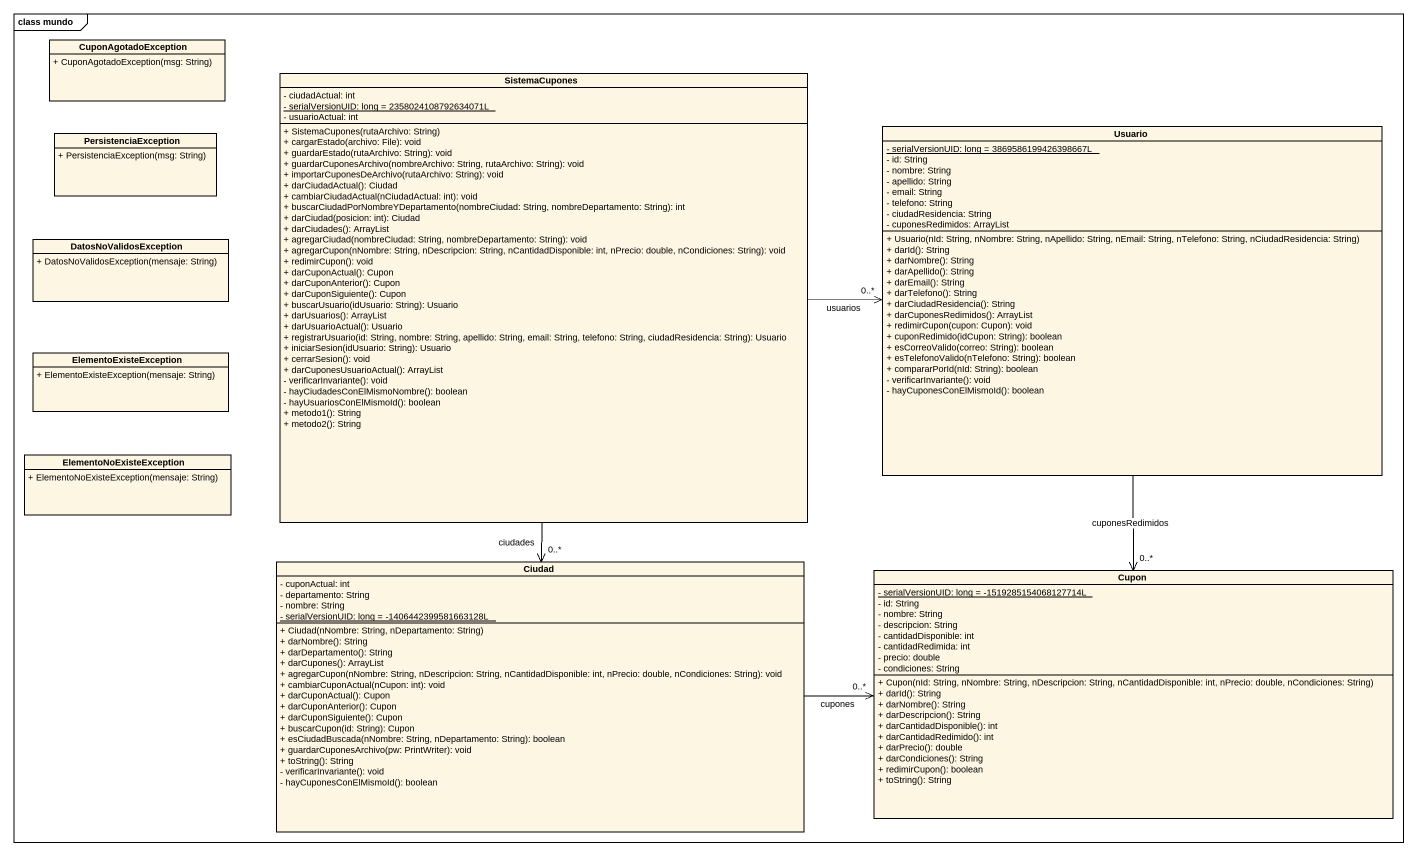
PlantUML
@startuml
mainframe class mundo
hide circle
hide empty members
skinparam classAttributeIconSize 0
class CuponAgotadoException {
  + CuponAgotadoException(msg: String)
}
class SistemaCupones {
  - ciudadActual: int
  {static} - serialVersionUID: long = 2358024108792634071L
  - usuarioActual: int
  + SistemaCupones(rutaArchivo: String)
  + cargarEstado(archivo: File): void
  + guardarEstado(rutaArchivo: String): void
  + guardarCuponesArchivo(nombreArchivo: String, rutaArchivo: String): void
  + importarCuponesDeArchivo(rutaArchivo: String): void
  + darCiudadActual(): Ciudad
  + cambiarCiudadActual(nCiudadActual: int): void
  + buscarCiudadPorNombreYDepartamento(nombreCiudad: String, nombreDepartamento: String): int
  + darCiudad(posicion: int): Ciudad
  + darCiudades(): ArrayList
  + agregarCiudad(nombreCiudad: String, nombreDepartamento: String): void
  + agregarCupon(nNombre: String, nDescripcion: String, nCantidadDisponible: int, nPrecio: double, nCondiciones: String): void
  + redimirCupon(): void
  + darCuponActual(): Cupon
  + darCuponAnterior(): Cupon
  + darCuponSiguiente(): Cupon
  + buscarUsuario(idUsuario: String): Usuario
  + darUsuarios(): ArrayList
  + darUsuarioActual(): Usuario
  + registrarUsuario(id: String, nombre: String, apellido: String, email: String, telefono: String, ciudadResidencia: String): Usuario
  + iniciarSesion(idUsuario: String): Usuario
  + cerrarSesion(): void
  + darCuponesUsuarioActual(): ArrayList
  - verificarInvariante(): void
  - hayCiudadesConElMismoNombre(): boolean
  - hayUsuariosConElMismoId(): boolean
  + metodo1(): String
  + metodo2(): String
}
class Usuario {
  {static} - serialVersionUID: long = 3869586199426398667L
  - id: String
  - nombre: String
  - apellido: String
  - email: String
  - telefono: String
  - ciudadResidencia: String
  - cuponesRedimidos: ArrayList
  + Usuario(nId: String, nNombre: String, nApellido: String, nEmail: String, nTelefono: String, nCiudadResidencia: String)
  + darId(): String
  + darNombre(): String
  + darApellido(): String
  + darEmail(): String
  + darTelefono(): String
  + darCiudadResidencia(): String
  + darCuponesRedimidos(): ArrayList
  + redimirCupon(cupon: Cupon): void
  + cuponRedimido(idCupon: String): boolean
  + esCorreoValido(correo: String): boolean
  + esTelefonoValido(nTelefono: String): boolean
  + compararPorId(nId: String): boolean
  - verificarInvariante(): void
  - hayCuponesConElMismoId(): boolean
}
class PersistenciaException {
  + PersistenciaException(msg: String)
}
class DatosNoValidosException {
  + DatosNoValidosException(mensaje: String)
}
class ElementoExisteException {
  + ElementoExisteException(mensaje: String)
}
class ElementoNoExisteException {
  + ElementoNoExisteException(mensaje: String)
}
class Ciudad {
  - cuponActual: int
  - departamento: String
  - nombre: String
  {static} - serialVersionUID: long = -1406442399581663128L
  + Ciudad(nNombre: String, nDepartamento: String)
  + darNombre(): String
  + darDepartamento(): String
  + darCupones(): ArrayList
  + agregarCupon(nNombre: String, nDescripcion: String, nCantidadDisponible: int, nPrecio: double, nCondiciones: String): void
  + cambiarCuponActual(nCupon: int): void
  + darCuponActual(): Cupon
  + darCuponAnterior(): Cupon
  + darCuponSiguiente(): Cupon
  + buscarCupon(id: String): Cupon
  + esCiudadBuscada(nNombre: String, nDepartamento: String): boolean
  + guardarCuponesArchivo(pw: PrintWriter): void
  + toString(): String
  - verificarInvariante(): void
  - hayCuponesConElMismoId(): boolean
}
class Cupon {
  {static} - serialVersionUID: long = -1519285154068127714L
  - id: String
  - nombre: String
  - descripcion: String
  - cantidadDisponible: int
  - cantidadRedimida: int
  - precio: double
  - condiciones: String
  + Cupon(nId: String, nNombre: String, nDescripcion: String, nCantidadDisponible: int, nPrecio: double, nCondiciones: String)
  + darId(): String
  + darNombre(): String
  + darDescripcion(): String
  + darCantidadDisponible(): int
  + darCantidadRedimido(): int
  + darPrecio(): double
  + darCondiciones(): String
  + redimirCupon(): boolean
  + toString(): String
}
SistemaCupones -right-> "0..*" Usuario : usuarios
SistemaCupones --> "0..*" Ciudad : ciudades
Usuario --> "0..*" Cupon : cuponesRedimidos
Ciudad -right-> "0..*" Cupon : cupones
@enduml
